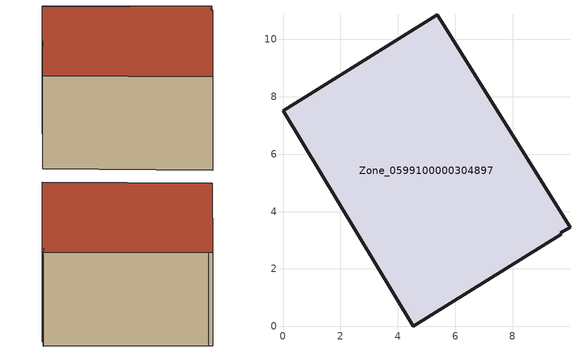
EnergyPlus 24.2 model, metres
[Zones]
Zone_0599100000304897
 floor ground (C_G): 5.37,10.86 5.49,10.66 9.99,3.45 9.67,3.26 9.7,3.21 4.53,0 0,7.51 z0
 wall outside (C_F): 5.49,10.66 5.37,10.86 0,7.51 4.53,0 9.7,3.21 9.67,3.26 9.99,3.45 5.49,10.66 z0:5.82
 roof outside (C_R): 9.99,3.45 5.49,10.66 5.37,10.86 0,7.51 4.53,0 9.7,3.21 9.67,3.26 z5.82
[BUILDING]
Pand.0599100000304897: North Axis=0; Terrain=City; Loads Convergence Tolerance Value=0.04; Temperature Convergence Tolerance Value=0.4; Solar Distribution=FullExterior; Maximum Number of Warmup Days=25; Minimum Number of Warmup Days=1
[Site:Location]
Rotterdam.The.Hague.AP_ZH_NLD Design_Conditions: Latitude=51.96; Longitude=4.45; Time Zone=1; Elevation=-4.5
[SITE:GROUNDTEMPERATURE:BUILDINGSURFACE]
18, 18, 18, 18, 18, 18, 18, 18, 18, 18, 18, 18
[MATERIAL] Thermal Absorptance=0.9; Solar Absorptance=0.7; Visible Absorptance=0.7
Name | Roughness | Thickness | Conductivity | Density | Specific Heat
G.TC.1965-1974 | MediumSmooth | 0.15 | 0.882353 | 540 | 1210
F.TC.1965-1974 | Rough | 0.3 | 0.697674 | 1920 | 840
R.TC.1965-1974 | MediumRough | 0.2 | 0.232558 | 1500 | 1000
[CONSTRUCTION]
C_G: G.TC.1965-1974
C_F: F.TC.1965-1974
C_R: R.TC.1965-1974
[ZONE]
Zone_0599100000304897: Type=1; Multiplier=1; Ceiling Height=Autocalculate; Volume=Autocalculate; Floor Area=autocalculate; Part of Total Floor Area=Yes
[ZONEINFILTRATION:DESIGNFLOWRATE]
Infil_Zone_0599100000304897: Zone or ZoneList or Space or SpaceList=Zone_0599100000304897; Schedule=AlwaysOn; Design Flow Rate Calculation Method=Flow/Area; Flow Rate per Floor Area=0.003; Constant Term Coefficient=1; Temperature Term Coefficient=0; Velocity Term Coefficient=0; Velocity Squared Term Coefficient=0
[HVACTEMPLATE:ZONE:IDEALLOADSAIRSYSTEM]
Zone_0599100000304897: Maximum Heating Supply Air Temperature=50; Minimum Cooling Supply Air Temperature=13; Maximum Heating Supply Air Humidity Ratio=0.0156; Minimum Cooling Supply Air Humidity Ratio=0.0077; Heating Limit=NoLimit; Cooling Limit=NoLimit; Dehumidification Control Type=ConstantSensibleHeatRatio; Cooling Sensible Heat Ratio=0.7; Dehumidification Setpoint=60; Humidification Control Type=None; Humidification Setpoint=30; Outdoor Air Method=None; Outdoor Air Flow Rate per Person=0.00944; Outdoor Air Flow Rate per Zone Floor Area=0; Outdoor Air Flow Rate per Zone=0; Demand Controlled Ventilation Type=None; Outdoor Air Economizer Type=NoEconomizer; Heat Recovery Type=None; Sensible Heat Recovery Effectiveness=0.7; Latent Heat Recovery Effectiveness=0.65
[ZONECONTROL:THERMOSTAT]
ThermostatControl_Zone_0599100000304897: Zone or ZoneList=Zone_0599100000304897; Control Type Schedule=DualSetpointControlType; Control 1=Thermostat_Zone_0599100000304897; Temperature Difference Between Cutout And Setpoint=0
[THERMOSTATSETPOINT:DUALSETPOINT]
Thermostat_Zone_0599100000304897: Heating Setpoint Temperature Schedule=HeatingSetpoint_Zone_0599100000304897; Cooling Setpoint Temperature Schedule=CoolingSetpoint_Zone_0599100000304897
[SCHEDULE:COMPACT]
HeatingSetpoint_Zone_0599100000304897: Through: 12/31, For: AllDays, Until: 24:00, 21
CoolingSetpoint_Zone_0599100000304897: Through: 12/31, For: AllDays, Until: 24:00, 24
DualSetpointControlType: Through: 12/31, For: AllDays, Until: 24:00, 4
AlwaysOn: Through: 12/31, For: AllDays, Until: 24:00, 1
